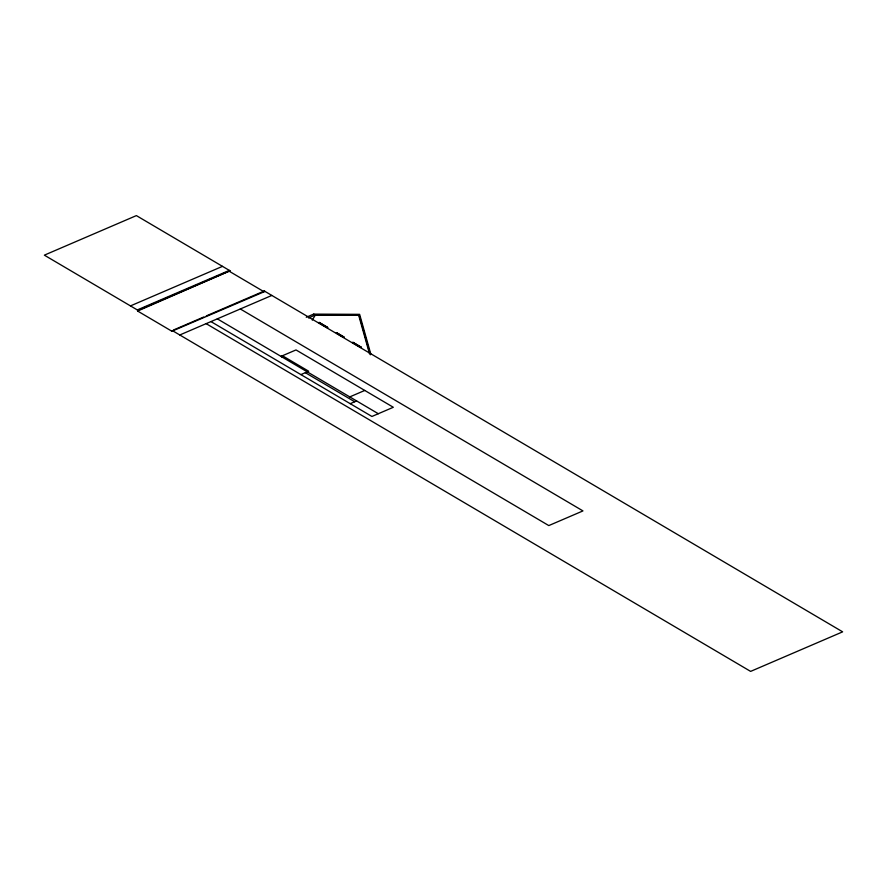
<?xml version="1.0" encoding="UTF-8"?>
<svg xmlns="http://www.w3.org/2000/svg" width="887" height="887" viewBox="0 0 887 887"><rect width="100%" height="100%" fill="white"/><g stroke="black" fill="none" stroke-linecap="round" stroke-linejoin="round"><path stroke-width="1.33" d="M264.98 291.402L171.878 331.228L137.618 311.038L137.995 310.339L230.021 270.801L136.376 215.608L44.35 255.157L137.995 310.339M171.878 331.228L172.255 330.541L750.624 671.392L842.65 631.843L264.293 290.991L206.294 315.905M137.618 311.038L230.021 270.801M264.293 290.991L263.916 291.69L229.644 271.489M312.257 320.107L315.528 314.796L308.609 318.023M130.456 305.904L222.493 266.355M137.308 309.94L229.345 270.391M173.519 329.997L203.777 316.992M179.795 334.976L271.832 295.438M306.259 317.28L313.632 314.12L359.623 314.342L370.799 354.079M314.297 314.996L359.135 315.007L370.322 354.789M281.002 356.374L296.003 349.933L393.318 407.277L371.93 416.469L210.951 321.593M300.881 374.602L308.709 371.243L282.432 355.754M349.755 396.899L364.757 390.446M350.221 403.674L356.607 400.935M314.774 314.796L359.135 315.007M313.632 314.12L315.34 315.129M319.109 322.957L327.126 327.658M336.417 333.146L343.513 337.315M352.86 342.848L360.876 347.549M240.31 308.975L582.959 510.912L548.798 525.581L206.161 323.655M217.326 318.854L378.305 413.719M305.35 372.673L354.689 401.756M358.658 315.218L369.469 353.669M281.323 356.408L282.133 356.873L281.367 356.397M319.143 322.424L327.713 327.48L319.143 322.424M336.45 332.625L344.101 337.138L336.45 332.625M352.893 342.315L361.464 347.371L352.893 342.315"/></g></svg>
